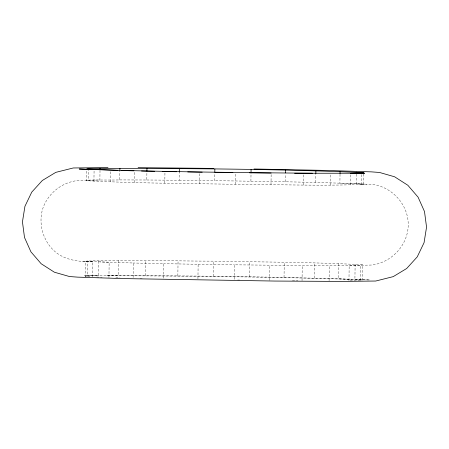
<?xml version="1.0" encoding="UTF-8"?>
<svg xmlns="http://www.w3.org/2000/svg" width="449" height="449" viewBox="0 0 449 449"><rect width="100%" height="100%" fill="white"/><g stroke="black" fill="none" stroke-linecap="round" stroke-linejoin="round"><path stroke-width="0.34" stroke-dasharray="2.25 1.68" d="M89.895 276.696L85.175 276.354L85.389 261.178C128.01 259.23 170.873 261.161 213.567 261.144C263.221 262.143 312.936 262.093 362.539 264.792L362.326 279.968L360.294 280.384L349.625 280.631M363.802 174.021L363.662 184.303C321.041 186.245 278.178 184.32 235.484 184.331C185.83 183.338 136.109 183.388 86.511 180.689L86.668 169.716M85.175 276.354L87.207 275.939L87.42 260.762M86.511 180.689L88.543 180.274L88.689 169.991M92.589 276.893L92.803 261.716L85.389 261.178M93.925 181.222L94.071 170.94M87.207 275.939L98.544 275.675L98.758 260.499M100.015 170.412L99.88 180.01L88.543 180.274M108.939 277.516L109.152 262.339L99.751 261.93M110.274 181.845L110.432 170.878M118.626 260.409L118.413 275.579L106.48 275.68C194.249 276.073 282.039 276.921 369.757 279.963C274.676 276.539 179.505 275.366 84.361 275.787L98.544 275.675M92.803 261.716C79.075 261.868 64.499 260.448 53.931 250.654C42.846 240.142 38.367 223.877 42.565 209.183C47.285 194.597 60.076 183.557 75.151 180.896C89.918 179.46 104.909 180.313 119.748 179.914L119.872 171.002M133.123 277.493L133.325 263.007L82.06 261.256M134.453 182.513L134.605 171.546M145.459 275.664L145.672 260.487M119.748 179.914L146.795 179.998L146.913 171.771M163.475 278.161L163.677 263.675L133.325 263.007M164.8 183.181L164.957 172.214M177.843 275.916L178.057 260.74M146.795 179.998L179.179 180.251L179.297 172.023M197.936 278.778L198.138 264.293L163.677 263.675M199.261 183.804L199.418 172.831M213.354 276.32L213.567 261.144M179.179 180.251L214.689 180.655L214.796 173.112M234.154 279.306L234.356 264.82C280.131 265.224 325.923 266.167 371.699 265.033C391.528 262.586 407.922 245.3 408.225 225.134C408.641 203.066 389.064 183.54 366.99 184.225C316.253 181.98 265.466 181.469 214.689 180.655M235.484 184.331L235.635 173.365M249.577 276.853L249.784 261.677M250.912 181.188L251.013 173.645M269.658 280.406L269.871 265.23M270.994 184.735L271.145 173.769M284.037 277.471L284.245 262.295M285.373 181.806L285.474 174.263M302.042 280.659L302.25 265.482M303.378 184.988L303.53 174.021M314.384 278.139L314.597 262.962M315.72 182.474L315.838 174.246M329.089 280.737L329.302 265.561M330.425 185.072L330.576 174.105M338.776 263.63L338.563 278.807L351.556 279.272M340.022 174.229L339.899 183.141L366.99 184.225M348.957 280.647L349.17 265.471L360.508 265.207L362.539 264.792M350.293 184.977L350.445 174.01M355.125 264.253L354.912 279.43L362.326 279.968M356.383 174.167L356.248 183.764L363.662 184.303M360.294 280.384L360.508 265.207M361.63 184.713L361.782 173.746M292.394 280.58L297.906 280.625M237.628 280.036L239.715 280.064M198.138 264.293L234.356 264.82M140.015 278.335L142.08 278.38M115.848 277.707L119.99 277.819M96.675 277.044L102.125 277.252"/><path stroke-width="0.67" d="M100.026 169.728L100.043 168.353C187.974 168.482 275.972 168.869 363.825 172.646L361.793 173.061L350.456 173.325L364.639 173.213L294.583 173.263M119.883 170.317L119.911 168.263M146.918 171.086L146.958 168.341M179.297 172.023L179.342 168.594M214.807 172.427L214.852 169.004M251.025 172.96L251.075 169.531M285.497 172.893L285.536 170.154M315.849 173.561L315.883 170.816M340.033 173.544L340.061 171.484M356.394 173.482L356.411 172.107M100.043 168.353L88.706 168.616L86.674 169.032L118.036 170.401M107.99 167.578L73.249 167.977L55.783 172.365L42.329 180.492L31.756 192.133L24.936 206.321L22.45 221.862L24.504 237.47L30.919 251.827L41.168 263.743L54.391 272.212L69.477 276.539L77.733 277.14L122.846 278.576L274.85 281.052L341.01 281.422L375.751 281.023L393.217 276.635L406.671 268.508L417.244 256.867L424.064 242.679L426.55 227.138L424.496 211.53L418.081 197.173L407.832 185.257L394.609 176.788L379.523 172.461L371.267 171.86L326.154 170.424L254.005 168.992M138.101 167.668L213.679 168.403M312.409 173.23C234.681 172.539 156.931 171.827 79.243 169.037L94.088 169.57M249.571 172.837L271.157 173.084M202.213 172.186L187.71 171.939M215.447 172.382L232.857 172.635M176.682 171.737L162.207 171.467M141.514 171.013L154.619 171.299M121.488 170.497L133.925 170.844"/></g></svg>
